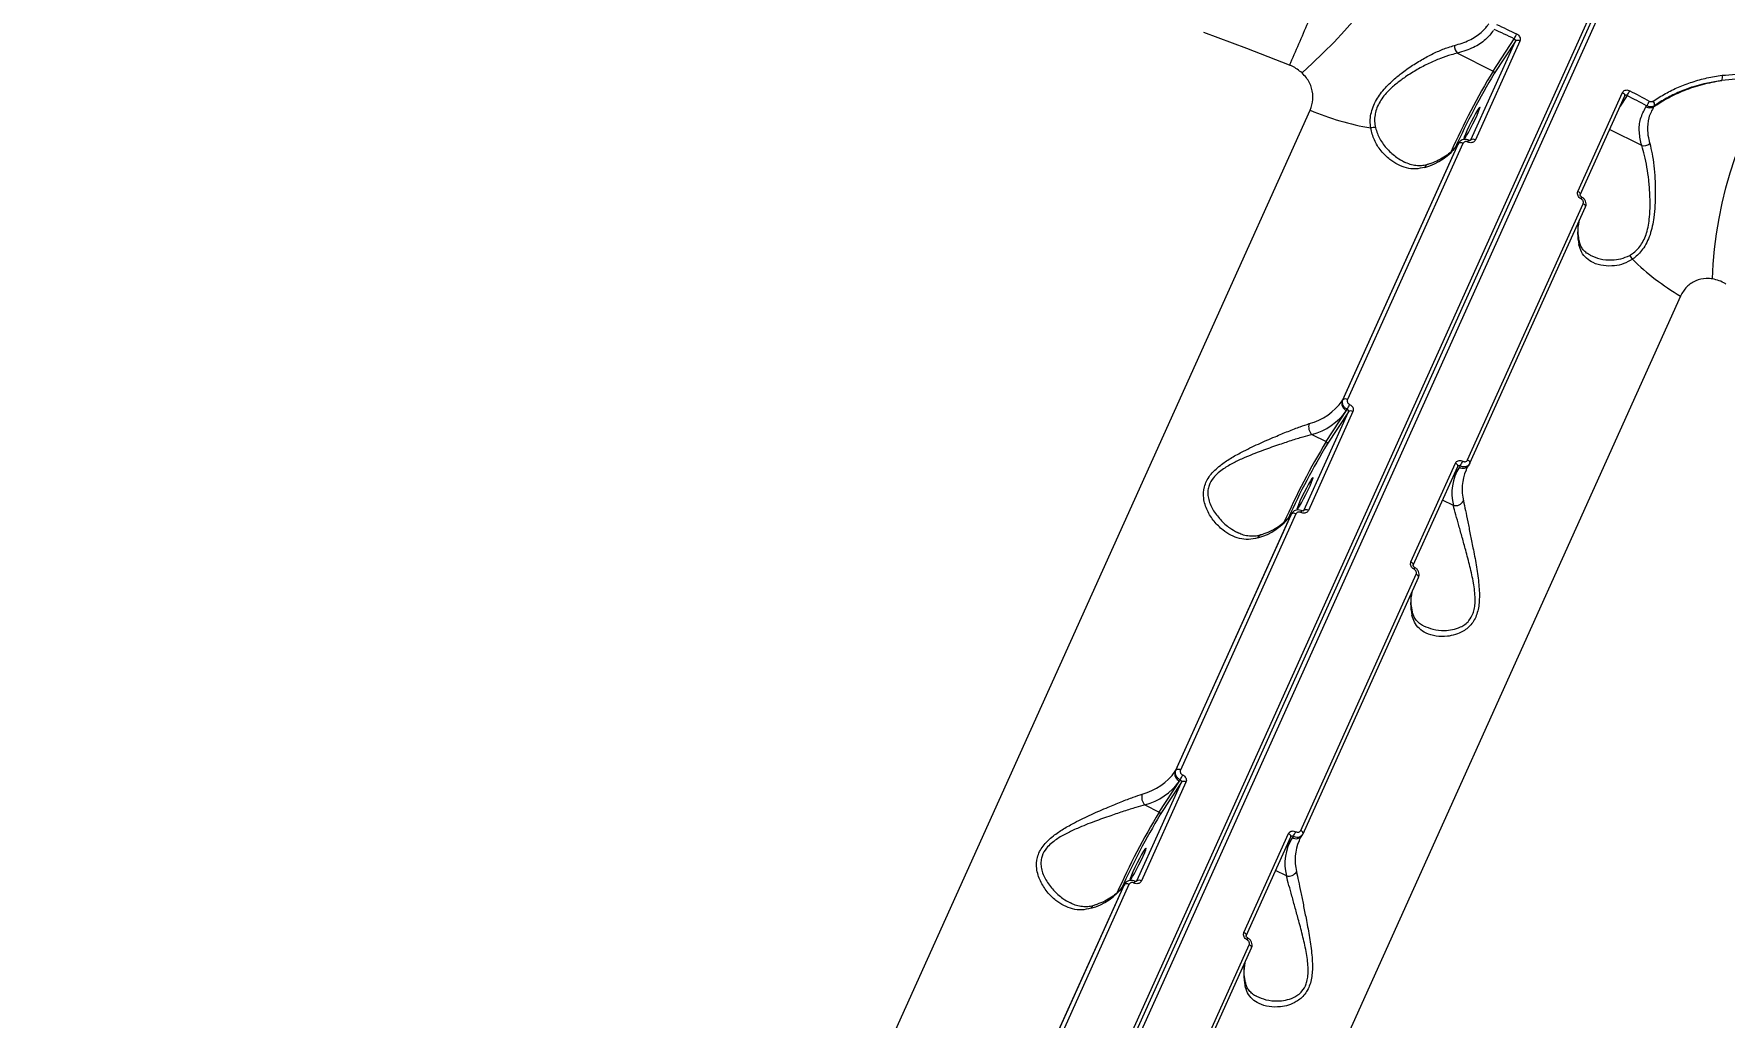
# Model space of a CAD drawing. Header units: millimetres. Extents: x -6523 to 7556, y -5559 to 6101.
# Drawn here: x -1837.7 to -1410.3, y 1573 to 1821.6 of the extents above; entities that cross this region are included whole.
import ezdxf

# ---------------------------------------------------------------- set-up
doc = ezdxf.new("R2010")
doc.units = ezdxf.units.MM
for name, color, linetype in [('DIKOM_ОБЪЕКТ', 7, 'Continuous'), ('DIKOM_РАЗМЕР_ЗОНА', 7, 'Continuous'), ('DIKOM_РАЗМЕР_ОБЪЕКТА', 7, 'Continuous')]:
    doc.layers.add(name, color=color, linetype=linetype)
doc.styles.add('style1', font='arial.ttf', dxfattribs={"width": 0.8})
doc.dimstyles.new('1-50', dxfattribs={"dimtxt": 300, "dimasz": 200, "dimexe": 100, "dimexo": 0, "dimgap": 100, "dimtad": 1, "dimtxsty": 'style1', "dimcen": 200, "dimclrd": 7, "dimclre": 7, "dimclrt": 7, "dimadec": 1, "dimazin": 2, "dimtfac": 1, "dimtmove": 0, "dimatfit": 2, "dimfxl": 0, "dimlwd": 25, "dimlwe": 18, "dimarcsym": 0})

# ---------------------------------------------------------------- blocks, each defined once
blk = doc.blocks.new('*D10')
at = {"layer": 'Defpoints', "color": 0, "transparency": 16777216}
for p in [(-1823.23, 4314.24), (3842.01, -3170.82), (6537.88, -3170.82)]:
    blk.add_point(p, dxfattribs=at)
at = {"layer": 'DIKOM_РАЗМЕР_ОБЪЕКТА', "color": 7, "lineweight": 18, "transparency": 16777216}
for p, q in [((-1823.23, 4314.24), (6637.88, 4314.24)), ((3842.01, -3170.82), (6637.88, -3170.82))]:
    blk.add_line(p, q, dxfattribs=at)
at = {"layer": 'DIKOM_РАЗМЕР_ОБЪЕКТА', "color": 7, "lineweight": 25, "transparency": 16777216}
blk.add_line((6537.88, 3914.24), (6537.88, -2770.82), dxfattribs=at)
at = {"layer": 'DIKOM_РАЗМЕР_ОБЪЕКТА', "color": 7, "transparency": 16777216}
for points in [[(6471.22, 3914.24), (6604.55, 3914.24), (6537.88, 4314.24)], [(6471.22, -2770.82), (6604.55, -2770.82), (6537.88, -3170.82)]]:
    blk.add_solid(points, dxfattribs=at)
at = {"layer": 'DIKOM_РАЗМЕР_ОБЪЕКТА', "color": 7, "transparency": 16777216, "insert": (6304.71, 207.11), "char_height": 300, "attachment_point": 5, "rotation": 90, "style": 'style1'}
blk.add_mtext('7500', dxfattribs=at)
blk = doc.blocks.new('*D13')
at = {"layer": 'Defpoints', "color": 0, "transparency": 16777216}
for p in [(-2358.18, 6101.03), (4341.71, -4605.15), (7455.88, -4605.15)]:
    blk.add_point(p, dxfattribs=at)
at = {"layer": 'DIKOM_РАЗМЕР_ЗОНА', "color": 7, "lineweight": 18, "transparency": 16777216}
for p, q in [((-2358.18, 6101.03), (7555.88, 6101.03)), ((4341.71, -4605.15), (7555.88, -4605.15))]:
    blk.add_line(p, q, dxfattribs=at)
at = {"layer": 'DIKOM_РАЗМЕР_ЗОНА', "color": 7, "lineweight": 25, "transparency": 16777216}
blk.add_line((7455.88, 5701.03), (7455.88, -4205.15), dxfattribs=at)
at = {"layer": 'DIKOM_РАЗМЕР_ЗОНА', "color": 7, "transparency": 16777216}
for points in [[(7389.22, 5701.03), (7522.55, 5701.03), (7455.88, 6101.03)], [(7389.22, -4205.15), (7522.55, -4205.15), (7455.88, -4605.15)]]:
    blk.add_solid(points, dxfattribs=at)
at = {"layer": 'DIKOM_РАЗМЕР_ЗОНА', "color": 7, "transparency": 16777216, "insert": (7222.71, 375.61), "char_height": 300, "attachment_point": 5, "rotation": 90, "style": 'style1'}
blk.add_mtext('10700', dxfattribs=at)

msp = doc.modelspace()

# ---------------------------------------------------------------- linework, layer by layer
at = {"layer": 'DIKOM_ОБЪЕКТ', "color": 7, "linetype": 'Continuous', "lineweight": 15}
for p, q in [((-1603.926, 1471.953), (-1433.659, 1849.744)), ((-1603.297, 1471.104), (-1433.03, 1848.896)), ((-1431.871, 1848.847), (-1602.139, 1471.056)), ((-1477.742, 1816.727), (-1468.734, 1812.207)), ((-1474.382, 1794.801), (-1463.125, 1819.778)), ((-1461.979, 1819.783), (-1473.237, 1794.805)), ((-1468.734, 1812.207), (-1463.41, 1820.369)), ((-1463.125, 1819.778), (-1468.464, 1811.593)), ((-1447.315, 1781.8), (-1436.058, 1806.778)), ((-1446.719, 1780.969), (-1435.462, 1805.947)), ((-1434.876, 1806.053), (-1436.617, 1803.383)), ((-1435.458, 1805.944), (-1435.448, 1805.956)), ((-1638.133, 1529.118), (-1515.005, 1802.314)), ((-1430.113, 1803.171), (-1429.942, 1803.432)), ((-1427.979, 1803.469), (-1428.136, 1803.228)), ((-1431.191, 1793.372), (-1439.296, 1797.439)), ((-1477.706, 1793.639), (-1506.904, 1728.852)), ((-1506.716, 1729.14), (-1477.518, 1793.927)), ((-1476.378, 1793.934), (-1505.576, 1729.147)), ((-1477.518, 1793.927), (-1477.706, 1793.639)), ((-1477.597, 1793.837), (-1477.706, 1793.639)), ((-1477.409, 1794.125), (-1477.597, 1793.837)), ((-1477.518, 1793.927), (-1477.399, 1794.119)), ((-1474.412, 1794.752), (-1474.382, 1794.801)), ((-1475.186, 1713.9), (-1445.987, 1778.687)), ((-1474.595, 1713.071), (-1445.396, 1777.858)), ((-1421.372, 1755.339), (-1544.499, 1482.143)), ((-1506.904, 1728.852), (-1506.716, 1729.14)), ((-1505.825, 1726.396), (-1505.625, 1726.701)), ((-1516.597, 1701.133), (-1505.34, 1726.111)), ((-1504.194, 1726.116), (-1515.452, 1701.138)), ((-1510.949, 1718.54), (-1505.825, 1726.396)), ((-1505.34, 1726.111), (-1510.679, 1717.926)), ((-1514.561, 1720.352), (-1510.949, 1718.54)), ((-1489.531, 1688.133), (-1478.273, 1713.111)), ((-1488.934, 1687.301), (-1477.677, 1712.279)), ((-1477.29, 1712.08), (-1478.832, 1709.716)), ((-1477.673, 1712.277), (-1477.663, 1712.288)), ((-1477.091, 1712.386), (-1477.29, 1712.08)), ((-1475.545, 1711.413), (-1475.602, 1711.288)), ((-1474.911, 1712.549), (-1474.723, 1712.837)), ((-1474.615, 1713.035), (-1474.733, 1712.843)), ((-1474.615, 1713.035), (-1474.595, 1713.071)), ((-1516.627, 1701.085), (-1516.597, 1701.133)), ((-1478.803, 1702.412), (-1481.512, 1703.771)), ((-1519.921, 1699.971), (-1549.119, 1635.185)), ((-1548.932, 1635.473), (-1519.733, 1700.259)), ((-1518.593, 1700.266), (-1547.791, 1635.48)), ((-1519.733, 1700.259), (-1519.921, 1699.971)), ((-1519.812, 1700.169), (-1519.921, 1699.971)), ((-1519.624, 1700.458), (-1519.812, 1700.169)), ((-1519.733, 1700.259), (-1519.614, 1700.451)), ((-1517.401, 1620.233), (-1488.202, 1685.02)), ((-1516.81, 1619.404), (-1487.611, 1684.191)), ((-1553.164, 1624.873), (-1548.04, 1632.729)), ((-1549.119, 1635.185), (-1548.932, 1635.473)), ((-1548.04, 1632.729), (-1547.841, 1633.034)), ((-1558.812, 1607.466), (-1547.555, 1632.444)), ((-1546.41, 1632.448), (-1557.667, 1607.471)), ((-1547.555, 1632.444), (-1552.894, 1624.259)), ((-1556.776, 1626.685), (-1553.164, 1624.873)), ((-1531.746, 1594.466), (-1520.488, 1619.444)), ((-1531.149, 1593.634), (-1519.892, 1618.612)), ((-1519.505, 1618.413), (-1521.047, 1616.049)), ((-1519.888, 1618.609), (-1519.879, 1618.621)), ((-1519.306, 1618.718), (-1519.505, 1618.413)), ((-1517.76, 1617.746), (-1517.817, 1617.621)), ((-1517.126, 1618.882), (-1516.938, 1619.17)), ((-1516.83, 1619.368), (-1516.948, 1619.176)), ((-1516.83, 1619.368), (-1516.81, 1619.404)), ((-1558.842, 1607.418), (-1558.812, 1607.466)), ((-1521.018, 1608.745), (-1523.727, 1610.104)), ((-1562.136, 1606.304), (-1591.335, 1541.518)), ((-1591.147, 1541.806), (-1561.948, 1606.592)), ((-1560.808, 1606.599), (-1590.007, 1541.812)), ((-1561.948, 1606.592), (-1562.136, 1606.304)), ((-1562.027, 1606.502), (-1562.136, 1606.304)), ((-1561.839, 1606.79), (-1562.027, 1606.502)), ((-1561.948, 1606.592), (-1561.829, 1606.784)), ((-1559.616, 1526.566), (-1530.417, 1591.352)), ((-1559.025, 1525.737), (-1529.826, 1590.523))]:
    msp.add_line(p, q, dxfattribs=at)
at = {"layer": 'DIKOM_ОБЪЕКТ', "color": 7, "linetype": 'Continuous', "lineweight": 15, "flags": 128}
for points in [[(-1517.061, 1811.753), (-1514.388, 1814.189), (-1511.685, 1816.798), (-1508.977, 1819.555), (-1506.292, 1822.432), (-1503.655, 1825.4), (-1501.093, 1828.432), (-1498.631, 1831.496), (-1496.294, 1834.562), (-1494.104, 1837.601), (-1492.084, 1840.581), (-1490.252, 1843.475), (-1488.628, 1846.252), (-1487.227, 1848.886), (-1486.063, 1851.351), (-1485.147, 1853.622)], [(-1520.206, 1813.722), (-1531.019, 1817.952), (-1541.871, 1822)], [(-1463.41, 1820.369), (-1464.044, 1820.671), (-1464.678, 1820.972), (-1465.312, 1821.273), (-1465.947, 1821.573), (-1466.581, 1821.873), (-1467.216, 1822.173), (-1467.852, 1822.471), (-1468.487, 1822.77)], [(-1467.897, 1824.009), (-1467.26, 1823.71), (-1466.623, 1823.411), (-1465.987, 1823.111), (-1465.35, 1822.81), (-1464.714, 1822.509), (-1464.079, 1822.207), (-1463.443, 1821.905), (-1462.808, 1821.603)], [(-1413.256, 1759.675), (-1413.092, 1763.369), (-1412.765, 1767.17), (-1412.278, 1771.041), (-1411.636, 1774.943), (-1410.845, 1778.838), (-1409.913, 1782.687), (-1408.849, 1786.452), (-1407.664, 1790.097), (-1406.369, 1793.584), (-1404.978, 1796.881), (-1403.503, 1799.953), (-1401.96, 1802.771), (-1400.364, 1805.308), (-1398.73, 1807.537), (-1397.075, 1809.437)], [(-1435.462, 1805.947), (-1435.444, 1806.002), (-1435.44, 1806.106), (-1435.471, 1806.22), (-1435.534, 1806.339), (-1435.629, 1806.459), (-1435.751, 1806.575), (-1435.896, 1806.682), (-1436.058, 1806.778)], [(-1429.942, 1803.432), (-1430.558, 1803.761), (-1431.173, 1804.09), (-1431.789, 1804.418), (-1432.406, 1804.746), (-1433.023, 1805.074), (-1433.64, 1805.401), (-1434.258, 1805.727), (-1434.876, 1806.053)], [(-1434.205, 1807.253), (-1433.586, 1806.926), (-1432.967, 1806.599), (-1432.348, 1806.271), (-1431.73, 1805.943), (-1431.112, 1805.614), (-1430.494, 1805.285), (-1429.877, 1804.955), (-1429.26, 1804.625)], [(-1475.374, 1797.14), (-1475.768, 1796.23), (-1476.027, 1795.553), (-1476.128, 1795.163), (-1476.065, 1795.093), (-1475.842, 1795.348), (-1475.477, 1795.907), (-1475, 1796.725), (-1474.45, 1797.736), (-1473.871, 1798.858), (-1473.309, 1800), (-1472.811, 1801.069), (-1472.417, 1801.979), (-1472.159, 1802.656), (-1472.057, 1803.045), (-1472.12, 1803.116), (-1472.343, 1802.861), (-1472.708, 1802.302), (-1473.185, 1801.483), (-1473.736, 1800.472), (-1474.315, 1799.351), (-1474.876, 1798.209), (-1475.374, 1797.14)], [(-1446.719, 1780.969), (-1446.701, 1781.024), (-1446.697, 1781.128), (-1446.728, 1781.242), (-1446.792, 1781.361), (-1446.886, 1781.481), (-1447.008, 1781.597), (-1447.153, 1781.704), (-1447.315, 1781.8)], [(-1445.396, 1777.858), (-1445.378, 1777.913), (-1445.374, 1778.017), (-1445.404, 1778.13), (-1445.467, 1778.248), (-1445.561, 1778.368), (-1445.682, 1778.483), (-1445.826, 1778.591), (-1445.987, 1778.687)], [(-1474.595, 1713.071), (-1474.577, 1713.126), (-1474.573, 1713.23), (-1474.603, 1713.344), (-1474.666, 1713.462), (-1474.76, 1713.581), (-1474.881, 1713.697), (-1475.025, 1713.804), (-1475.186, 1713.9)], [(-1477.677, 1712.279), (-1477.659, 1712.334), (-1477.655, 1712.439), (-1477.686, 1712.553), (-1477.749, 1712.672), (-1477.844, 1712.791), (-1477.966, 1712.907), (-1478.111, 1713.015), (-1478.273, 1713.111)], [(-1517.589, 1703.473), (-1517.983, 1702.563), (-1518.242, 1701.885), (-1518.343, 1701.496), (-1518.28, 1701.426), (-1518.057, 1701.681), (-1517.692, 1702.24), (-1517.216, 1703.058), (-1516.665, 1704.069), (-1516.086, 1705.191), (-1515.524, 1706.332), (-1515.026, 1707.402), (-1514.632, 1708.312), (-1514.374, 1708.989), (-1514.272, 1709.378), (-1514.336, 1709.448), (-1514.559, 1709.194), (-1514.923, 1708.634), (-1515.4, 1707.816), (-1515.951, 1706.805), (-1516.53, 1705.684), (-1517.091, 1704.542), (-1517.589, 1703.473)], [(-1488.934, 1687.301), (-1488.916, 1687.357), (-1488.913, 1687.461), (-1488.943, 1687.575), (-1489.007, 1687.694), (-1489.101, 1687.813), (-1489.223, 1687.929), (-1489.368, 1688.037), (-1489.531, 1688.133)], [(-1487.611, 1684.191), (-1487.593, 1684.245), (-1487.589, 1684.349), (-1487.619, 1684.463), (-1487.683, 1684.581), (-1487.776, 1684.7), (-1487.897, 1684.816), (-1488.041, 1684.924), (-1488.202, 1685.02)], [(-1516.81, 1619.404), (-1516.792, 1619.459), (-1516.788, 1619.563), (-1516.818, 1619.676), (-1516.881, 1619.795), (-1516.975, 1619.914), (-1517.096, 1620.029), (-1517.24, 1620.137), (-1517.401, 1620.233)], [(-1559.804, 1609.805), (-1560.199, 1608.895), (-1560.457, 1608.218), (-1560.559, 1607.829), (-1560.495, 1607.759), (-1560.272, 1608.014), (-1559.908, 1608.573), (-1559.431, 1609.391), (-1558.88, 1610.402), (-1558.301, 1611.524), (-1557.739, 1612.665), (-1557.241, 1613.734), (-1556.847, 1614.644), (-1556.589, 1615.322), (-1556.487, 1615.711), (-1556.551, 1615.781), (-1556.774, 1615.526), (-1557.138, 1614.967), (-1557.615, 1614.149), (-1558.166, 1613.138), (-1558.745, 1612.016), (-1559.307, 1610.874), (-1559.804, 1609.805)], [(-1519.892, 1618.612), (-1519.874, 1618.667), (-1519.87, 1618.772), (-1519.901, 1618.886), (-1519.965, 1619.005), (-1520.059, 1619.124), (-1520.181, 1619.24), (-1520.326, 1619.348), (-1520.488, 1619.444)], [(-1531.149, 1593.634), (-1531.131, 1593.689), (-1531.128, 1593.794), (-1531.158, 1593.908), (-1531.222, 1594.027), (-1531.316, 1594.146), (-1531.438, 1594.262), (-1531.583, 1594.37), (-1531.746, 1594.466)], [(-1529.826, 1590.523), (-1529.808, 1590.578), (-1529.805, 1590.682), (-1529.835, 1590.796), (-1529.898, 1590.914), (-1529.991, 1591.033), (-1530.112, 1591.149), (-1530.256, 1591.256), (-1530.417, 1591.352)]]:
    msp.add_lwpolyline(points, dxfattribs=at)
at = {"layer": 'DIKOM_ОБЪЕКТ', "color": 7, "linetype": 'Continuous', "lineweight": 15}
for centre, radius, start, end in [((-1929.562, 1997.743), 448.816, 335.7943, 337.28949), ((-1481.849, 1830.134), 20.865, 332.09458, 335.86547), ((-1475.916, 1818.585), 2.606, 177.8151, 225.4975), ((-1462.549, 1818.984), 0.981, 54.50667, 125.9346), ((-1317.029, 1720.056), 177.5, 148.72403, 156.18297), ((-1468.927, 1811.756), 0.491, 340.62202, 66.849), ((-1315.747, 1719.352), 178.412, 148.86783, 155.63831), ((-1412.379, 1810.586), 1.633, 333.67783, 20.08032), ((-1441.021, 1810.274), 7.456, 325.51637, 336.093), ((-1435.405, 1807.346), 6.72, 324.37629, 336.11731), ((-1429.084, 1803.801), 1.154, 343.24782, 46.05318), ((-1487.5, 1867.851), 71.075, 247.23282, 260.1217), ((-1429.173, 1804.888), 1.957, 241.32403, 302.00624), ((-1498.976, 1794.921), 2.997, 81.02737, 103.85719), ((-1473.806, 1794.006), 0.981, 54.50457, 125.93669), ((-1489.919, 1802.401), 15.032, 285.01023, 324.34271), ((-1476.943, 1793.136), 0.978, 54.68424, 126.0227), ((-1477.094, 1795.336), 2.237, 331.91506, 344.33272), ((-1430.73, 1795.789), 2.461, 259.18035, 310.2386), ((-1484.85, 1787.407), 1.269, 109.17528, 157.99172), ((-1447.223, 1780.413), 0.853, 325.77899, 359.05404), ((-1434.321, 1771.269), 13.06, 167.08635, 193.02318), ((-1448.281, 1768.903), 1.364, 334.94049, 11.25591), ((-1436.167, 1763.559), 2.841, 22.40522, 46.72996), ((-1389.547, 1809.577), 62.885, 225.60714, 239.59752), ((-1519.118, 1737.615), 15.032, 285.01099, 324.34196), ((-1505.052, 1728.201), 1.963, 160.63007, 246.8389), ((-1506.142, 1728.349), 0.978, 54.69192, 126.00304), ((-1524.028, 1736.449), 20.825, 332.09095, 335.8691), ((-1512.911, 1722.203), 2.48, 158.91483, 228.28793), ((-1518.648, 1735.596), 15.783, 285.00948, 324.34334), ((-1504.764, 1725.316), 0.981, 54.52654, 125.92662), ((-1359.223, 1626.379), 177.523, 148.72464, 156.18263), ((-1511.142, 1718.089), 0.491, 340.63449, 66.82833), ((-1357.933, 1625.669), 178.446, 148.86832, 155.63752), ((-1466.652, 1705.464), 12.528, 148.11698, 194.09623), ((-1476.361, 1713.636), 1.812, 239.14988, 323.13406), ((-1483.245, 1716.612), 7.466, 325.52123, 336.0838), ((-1464.115, 1706.435), 12.47, 157.10061, 193.43017), ((-1519.319, 1701.672), 2.247, 331.95023, 344.31065), ((-1516.021, 1700.339), 0.981, 54.50605, 125.93521), ((-1478.249, 1704.623), 2.279, 255.93102, 331.59811), ((-1532.134, 1708.734), 15.031, 285.00998, 324.34297), ((-1519.158, 1699.468), 0.978, 54.68613, 126.02077), ((-1527.065, 1693.739), 1.269, 109.18225, 157.98476), ((-1489.442, 1686.747), 0.857, 325.8469, 358.98125), ((-1476.538, 1677.601), 13.058, 167.08432, 193.02521), ((-1490.496, 1675.236), 1.365, 334.95207, 11.2523), ((-1561.334, 1643.948), 15.033, 285.01185, 324.3411), ((-1560.864, 1641.93), 15.784, 285.01094, 324.34151), ((-1547.268, 1634.534), 1.963, 160.62936, 246.84195), ((-1548.357, 1634.682), 0.978, 54.69432, 126.0006), ((-1566.198, 1642.759), 20.774, 332.0863, 335.87375), ((-1546.979, 1631.649), 0.982, 54.5347, 125.90654), ((-1555.126, 1628.536), 2.48, 158.91483, 228.28793), ((-1401.452, 1532.719), 177.508, 148.72444, 156.18309), ((-1400.175, 1532.016), 178.415, 148.86774, 155.6381), ((-1553.358, 1624.421), 0.491, 340.65089, 66.82125), ((-1525.454, 1622.942), 7.459, 325.51668, 336.08834), ((-1508.867, 1611.796), 12.528, 148.11694, 194.09558), ((-1518.576, 1619.969), 1.812, 239.15215, 323.13179), ((-1506.331, 1612.768), 12.469, 157.09956, 193.43211), ((-1561.528, 1608.003), 2.241, 331.92588, 344.3219), ((-1558.236, 1606.671), 0.981, 54.52654, 125.92662), ((-1520.464, 1610.956), 2.28, 255.934, 331.59415), ((-1574.35, 1615.067), 15.032, 285.01076, 324.3418), ((-1561.373, 1605.801), 0.978, 54.68483, 126.02211), ((-1569.28, 1600.072), 1.269, 109.17911, 157.98789), ((-1531.658, 1593.079), 0.857, 325.86857, 358.97291), ((-1518.753, 1583.934), 13.058, 167.08432, 193.02521), ((-1532.711, 1581.569), 1.364, 334.94049, 11.25591)]:
    msp.add_arc(centre, radius, start, end, dxfattribs=at)
for points, knots in [([(-1159.192, 1542.089), (-1159.178, 1542.85), (-1159.124, 1545.725), (-1159.335, 1550.809), (-1159.826, 1557.335), (-1160.633, 1563.948), (-1161.73, 1570.637), (-1163.122, 1577.398), (-1164.808, 1584.226), (-1166.786, 1591.116), (-1169.054, 1598.061), (-1171.612, 1605.057), (-1174.456, 1612.099), (-1177.585, 1619.181), (-1180.997, 1626.298), (-1184.688, 1633.444), (-1188.656, 1640.614), (-1192.898, 1647.802), (-1197.411, 1655.004), (-1202.19, 1662.214), (-1207.233, 1669.425), (-1212.536, 1676.634), (-1218.095, 1683.834), (-1223.904, 1691.021), (-1229.961, 1698.188), (-1236.26, 1705.33), (-1242.797, 1712.443), (-1249.567, 1719.52), (-1256.563, 1726.557), (-1263.783, 1733.548), (-1271.219, 1740.488), (-1278.867, 1747.372), (-1286.72, 1754.194), (-1294.772, 1760.95), (-1303.018, 1767.634), (-1311.452, 1774.242), (-1320.066, 1780.769), (-1328.855, 1787.208), (-1337.812, 1793.557), (-1346.93, 1799.81), (-1356.203, 1805.962), (-1365.623, 1812.009), (-1375.182, 1817.947), (-1384.876, 1823.77), (-1394.695, 1829.474), (-1404.632, 1835.056), (-1414.681, 1840.509), (-1423.714, 1845.254), (-1429.419, 1848.145), (-1431.708, 1849.305)], [0, 0, 0, 0, 0.0078079, 0.0294962, 0.0511909, 0.0728917, 0.0945981, 0.1163096, 0.1380258, 0.1597458, 0.1814693, 0.2031957, 0.2249242, 0.2466547, 0.2683868, 0.2901196, 0.3118532, 0.3335875, 0.3553217, 0.3770561, 0.3987901, 0.4205239, 0.4422573, 0.4639903, 0.4857225, 0.5074545, 0.5291857, 0.5509165, 0.5726468, 0.5943763, 0.6161053, 0.6378337, 0.6595616, 0.681289, 0.7030159, 0.7247424, 0.7464684, 0.7681938, 0.7899191, 0.811644, 0.8333686, 0.8550927, 0.8768168, 0.8985405, 0.920264, 0.9419873, 0.9637105, 0.9854334, 1, 1, 1, 1]), ([(-1478.519, 1818.684), (-1477.228, 1819.088), (-1474.608, 1819.906), (-1471.995, 1821.666), (-1470.542, 1823.175), (-1470.006, 1823.954), (-1469.863, 1824.162)], [0, 0, 0, 0, 0.3414963, 0.6929986, 0.9180116, 1, 1, 1, 1]), ([(-1468.658, 1822.509), (-1469.277, 1821.718), (-1470.584, 1820.049), (-1473.614, 1818.05), (-1476.353, 1817.172), (-1477.742, 1816.727)], [0, 0, 0, 0, 0.3069729, 0.6484662, 1, 1, 1, 1]), ([(-1462.808, 1821.603), (-1462.71, 1821.549), (-1462.464, 1821.414), (-1462.146, 1821.091), (-1461.922, 1820.662), (-1461.846, 1820.199), (-1461.935, 1819.922), (-1461.979, 1819.783)], [0, 0, 0, 0, 0.1418315, 0.356715, 0.571325, 0.7857051, 1, 1, 1, 1]), ([(-1499.694, 1797.83), (-1499.752, 1798.392), (-1499.868, 1799.514), (-1499.691, 1801.315), (-1499.17, 1803.149), (-1498.077, 1805.439), (-1496.281, 1807.782), (-1493.955, 1810.042), (-1491.49, 1812.045), (-1488.721, 1813.967), (-1485.731, 1815.737), (-1482.826, 1817.182), (-1480.409, 1818.153), (-1479.041, 1818.538), (-1478.519, 1818.684)], [0, 0, 0, 0, 0.0610594, 0.1220473, 0.1836238, 0.2451927, 0.3548558, 0.4369254, 0.5190992, 0.6228189, 0.7265984, 0.831089, 0.9355788, 1, 1, 1, 1]), ([(-1477.742, 1816.727), (-1478.267, 1816.606), (-1479.645, 1816.288), (-1482.066, 1815.454), (-1484.966, 1814.192), (-1487.944, 1812.633), (-1490.69, 1810.926), (-1493.134, 1809.134), (-1495.419, 1807.106), (-1497.151, 1805.005), (-1498.159, 1802.97), (-1498.491, 1801.832), (-1498.693, 1800.664), (-1498.766, 1799.459), (-1498.594, 1798.407), (-1498.509, 1797.881)], [0, 0, 0, 0, 0.065391, 0.1716655, 0.2779454, 0.3832151, 0.4884181, 0.5706803, 0.6528083, 0.7604332, 0.8161601, 0.8718842, 0.8800447, 0.9399746, 1, 1, 1, 1]), ([(-1463.125, 1819.778), (-1463.11, 1819.825), (-1463.081, 1819.917), (-1463.108, 1820.068), (-1463.185, 1820.207), (-1463.293, 1820.31), (-1463.377, 1820.352), (-1463.41, 1820.369)], [0, 0, 0, 0, 0.2141026, 0.4281501, 0.6428061, 0.8579447, 1, 1, 1, 1]), ([(-1517.061, 1811.753), (-1517.863, 1812.381), (-1518.75, 1813.075), (-1519.892, 1813.593), (-1520.099, 1813.678), (-1520.206, 1813.722)], [0, 0, 0, 0, 0.8217435, 0.9078613, 1, 1, 1, 1]), ([(-1515.005, 1802.314), (-1514.704, 1803.221), (-1514.107, 1805.017), (-1514.482, 1807.904), (-1515.572, 1810.209), (-1516.669, 1811.347), (-1517.061, 1811.753)], [0, 0, 0, 0, 0.2885676, 0.57163, 0.8470396, 1, 1, 1, 1]), ([(-1428.283, 1804.632), (-1427.261, 1805.287), (-1425.216, 1806.595), (-1421.898, 1808.193), (-1418.393, 1809.516), (-1414.709, 1810.543), (-1412.134, 1810.946), (-1410.846, 1811.147)], [0, 0, 0, 0, 0.1976823, 0.3953832, 0.5930895, 0.7965446, 1, 1, 1, 1]), ([(-1428.136, 1803.228), (-1426.924, 1804.002), (-1424.489, 1805.557), (-1420.353, 1807.43), (-1415.844, 1808.963), (-1412.565, 1809.561), (-1410.916, 1809.862)], [0, 0, 0, 0, 0.23738745, 0.47716057, 0.73701086, 1, 1, 1, 1]), ([(-1410.916, 1809.862), (-1413.352, 1809.424), (-1417.042, 1808.759), (-1421.633, 1807), (-1424.948, 1805.414), (-1426.978, 1804.111), (-1427.979, 1803.469)], [0, 0, 0, 0, 0.3951701, 0.5986776, 0.8021822, 1, 1, 1, 1]), ([(-1397.075, 1809.437), (-1399.382, 1809.779), (-1404.051, 1810.471), (-1408.61, 1810.067), (-1410.916, 1809.862)], [0, 0, 0, 0, 0.4941543, 1, 1, 1, 1]), ([(-1410.846, 1811.147), (-1408.544, 1811.351), (-1403.885, 1811.763), (-1399.114, 1811.056), (-1396.701, 1810.699)], [0, 0, 0, 0, 0.4941752, 1, 1, 1, 1]), ([(-1436.058, 1806.778), (-1436.013, 1806.861), (-1435.899, 1807.07), (-1435.592, 1807.316), (-1435.158, 1807.456), (-1434.67, 1807.449), (-1434.36, 1807.318), (-1434.205, 1807.253)], [0, 0, 0, 0, 0.1406215, 0.3550888, 0.5698693, 0.7848865, 1, 1, 1, 1]), ([(-1434.876, 1806.053), (-1434.926, 1806.077), (-1435.026, 1806.124), (-1435.186, 1806.131), (-1435.327, 1806.087), (-1435.416, 1806.021), (-1435.446, 1805.969), (-1435.452, 1805.958)], [0, 0, 0, 0, 0.2352969, 0.4702486, 0.7047442, 0.9386265, 1, 1, 1, 1]), ([(-1429.26, 1804.625), (-1429.157, 1804.581), (-1428.952, 1804.492), (-1428.628, 1804.486), (-1428.408, 1804.553), (-1428.305, 1804.619), (-1428.283, 1804.632)], [0, 0, 0, 0, 0.3067212, 0.6132932, 0.9194762, 1, 1, 1, 1]), ([(-1431.191, 1793.372), (-1431.44, 1794.526), (-1431.952, 1796.903), (-1431.635, 1800.245), (-1430.625, 1802.186), (-1430.113, 1803.171)], [0, 0, 0, 0, 0.3175207, 0.6539204, 1, 1, 1, 1]), ([(-1427.979, 1803.469), (-1428.022, 1803.441), (-1428.229, 1803.309), (-1428.671, 1803.169), (-1429.321, 1803.174), (-1429.735, 1803.346), (-1429.942, 1803.432)], [0, 0, 0, 0, 0.0806544, 0.3870789, 0.6935596, 1, 1, 1, 1]), ([(-1428.136, 1803.228), (-1428.615, 1802.32), (-1429.588, 1800.476), (-1429.814, 1797.578), (-1429.523, 1795.337), (-1429.225, 1794.229), (-1429.14, 1793.911)], [0, 0, 0, 0, 0.33623672, 0.68224114, 0.9087897, 1, 1, 1, 1]), ([(-1486.026, 1787.882), (-1486.81, 1787.704), (-1488.378, 1787.348), (-1490.666, 1787.651), (-1492.849, 1788.478), (-1495.033, 1789.901), (-1497.109, 1791.968), (-1498.914, 1794.642), (-1499.44, 1796.792), (-1499.694, 1797.83)], [0, 0, 0, 0, 0.1316604, 0.2634892, 0.3951403, 0.526878, 0.6883007, 0.8495382, 1, 1, 1, 1]), ([(-1498.509, 1797.881), (-1498.186, 1796.914), (-1497.513, 1794.895), (-1495.506, 1792.399), (-1493.353, 1790.436), (-1491.799, 1789.579), (-1491.138, 1789.214)], [0, 0, 0, 0, 0.2480411, 0.5176829, 0.7947314, 1, 1, 1, 1]), ([(-1477.597, 1793.837), (-1477.754, 1793.609), (-1478.236, 1792.911), (-1479.245, 1791.839), (-1480.727, 1790.679), (-1482.466, 1789.681), (-1484.022, 1789.016), (-1485.001, 1788.693), (-1485.263, 1788.606)], [0, 0, 0, 0, 0.1026389, 0.314854, 0.5229323, 0.7263392, 0.9266206, 1, 1, 1, 1]), ([(-1474.946, 1794.719), (-1474.997, 1794.747), (-1475.274, 1794.902), (-1475.842, 1794.978), (-1476.554, 1794.86), (-1477.124, 1794.501), (-1477.473, 1794.111), (-1477.541, 1793.84), (-1477.557, 1793.778)], [0, 0, 0, 0, 0.0544777, 0.2965069, 0.5182145, 0.7311007, 0.9381353, 1, 1, 1, 1]), ([(-1475.121, 1794.283), (-1475.226, 1794.323), (-1475.438, 1794.403), (-1475.77, 1794.397), (-1476.064, 1794.296), (-1476.271, 1794.128), (-1476.347, 1793.989), (-1476.378, 1793.934)], [0, 0, 0, 0, 0.2151288, 0.4301654, 0.6449999, 0.859466, 1, 1, 1, 1]), ([(-1473.237, 1794.805), (-1473.282, 1794.722), (-1473.397, 1794.513), (-1473.707, 1794.261), (-1474.148, 1794.111), (-1474.645, 1794.103), (-1474.962, 1794.223), (-1475.121, 1794.283)], [0, 0, 0, 0, 0.1405876, 0.3550781, 0.569862, 0.7848594, 1, 1, 1, 1]), ([(-1474.421, 1794.749), (-1474.426, 1794.736), (-1474.435, 1794.714), (-1474.533, 1794.671), (-1474.669, 1794.658), (-1474.813, 1794.677), (-1474.904, 1794.719), (-1474.94, 1794.736)], [0, 0, 0, 0, 0.3020811, 0.521604, 0.7022207, 0.8804648, 1, 1, 1, 1]), ([(-1434.22, 1765.627), (-1434.078, 1765.713), (-1433.173, 1766.265), (-1431.918, 1767.386), (-1430.742, 1769.24), (-1430.228, 1770.452), (-1429.796, 1771.784), (-1429.451, 1773.247), (-1429.145, 1775.609), (-1429.03, 1778.276), (-1429.111, 1781.424), (-1429.377, 1784.698), (-1429.836, 1787.969), (-1430.425, 1790.945), (-1430.936, 1792.563), (-1431.191, 1793.372)], [0, 0, 0, 0, 0.0201028, 0.1287301, 0.1863602, 0.2439961, 0.2548541, 0.3176677, 0.3805784, 0.4675426, 0.5546262, 0.6653709, 0.7761642, 0.8880933, 1, 1, 1, 1]), ([(-1429.14, 1793.911), (-1428.932, 1793.083), (-1428.515, 1791.428), (-1428.089, 1788.353), (-1427.804, 1784.956), (-1427.709, 1781.541), (-1427.793, 1778.25), (-1428.045, 1775.444), (-1428.472, 1772.955), (-1429.046, 1770.806), (-1429.864, 1768.828), (-1431.157, 1766.695), (-1432.477, 1765.39), (-1433.398, 1764.742), (-1433.54, 1764.642)], [0, 0, 0, 0, 0.1101026, 0.2202174, 0.329289, 0.4383118, 0.5249632, 0.611516, 0.675343, 0.7390971, 0.8039982, 0.8688917, 0.9797308, 1, 1, 1, 1]), ([(-1485.261, 1788.628), (-1485.354, 1788.592), (-1485.889, 1788.384), (-1486.885, 1788.261), (-1488.288, 1788.266), (-1489.721, 1788.561), (-1490.672, 1788.995), (-1491.136, 1789.207)], [0, 0, 0, 0, 0.0452663, 0.2621189, 0.5030179, 0.7579917, 1, 1, 1, 1]), ([(-1446.518, 1779.933), (-1446.613, 1779.99), (-1446.853, 1780.134), (-1447.162, 1780.471), (-1447.379, 1780.912), (-1447.449, 1781.383), (-1447.36, 1781.661), (-1447.315, 1781.8)], [0, 0, 0, 0, 0.1418498, 0.3567379, 0.5713421, 0.7857251, 1, 1, 1, 1]), ([(-1446.369, 1780.402), (-1446.396, 1780.416), (-1446.471, 1780.454), (-1446.58, 1780.553), (-1446.674, 1780.68), (-1446.724, 1780.804), (-1446.737, 1780.911), (-1446.725, 1780.959), (-1446.717, 1780.972), (-1446.714, 1780.976)], [0, 0, 0, 0, 0.0810176, 0.227023, 0.3736584, 0.5248419, 0.6833297, 0.9027315, 1, 1, 1, 1]), ([(-1445.987, 1778.687), (-1445.957, 1778.78), (-1445.898, 1778.965), (-1445.944, 1779.28), (-1446.089, 1779.574), (-1446.295, 1779.799), (-1446.454, 1779.895), (-1446.518, 1779.933)], [0, 0, 0, 0, 0.21419676, 0.42861686, 0.64315579, 0.85810988, 1, 1, 1, 1]), ([(-1445.415, 1777.868), (-1445.384, 1777.922), (-1445.246, 1778.166), (-1445.211, 1778.692), (-1445.358, 1779.359), (-1445.747, 1779.985), (-1446.159, 1780.257), (-1446.369, 1780.395)], [0, 0, 0, 0, 0.0638944, 0.2869428, 0.5143014, 0.7526177, 1, 1, 1, 1]), ([(-1446.944, 1769.176), (-1447.007, 1769.505), (-1447.194, 1770.472), (-1447.285, 1771.995), (-1447.207, 1773.438), (-1446.987, 1774.226), (-1446.913, 1774.492)], [0, 0, 0, 0, 0.1692925, 0.4982014, 0.8307691, 1, 1, 1, 1]), ([(-1433.54, 1764.642), (-1434.261, 1764.228), (-1435.729, 1763.386), (-1438.275, 1762.89), (-1440.944, 1762.921), (-1443.346, 1763.615), (-1445.193, 1764.824), (-1446.45, 1766.332), (-1446.857, 1767.695), (-1447.045, 1768.326)], [0, 0, 0, 0, 0.12609856, 0.25672774, 0.42433831, 0.59686322, 0.73529978, 0.87756792, 1, 1, 1, 1]), ([(-1444.156, 1765.646), (-1444.486, 1765.824), (-1445.2, 1766.208), (-1445.977, 1766.983), (-1446.545, 1767.914), (-1446.854, 1768.642), (-1446.924, 1769.126), (-1446.933, 1769.189)], [0, 0, 0, 0, 0.2336344, 0.5057767, 0.7470647, 0.9674794, 1, 1, 1, 1]), ([(-1444.194, 1765.653), (-1443.38, 1765.315), (-1441.711, 1764.622), (-1439.021, 1764.393), (-1436.439, 1764.623), (-1434.966, 1765.289), (-1434.22, 1765.627)], [0, 0, 0, 0, 0.2797927, 0.5734787, 0.7837521, 1, 1, 1, 1]), ([(-1413.256, 1759.675), (-1413.79, 1759.733), (-1415.287, 1759.896), (-1417.629, 1759.314), (-1419.958, 1757.783), (-1420.898, 1756.159), (-1421.372, 1755.339)], [0, 0, 0, 0, 0.1529631, 0.4283696, 0.7114323, 1, 1, 1, 1]), ([(-1409.906, 1758.385), (-1409.955, 1758.415), (-1410.498, 1758.744), (-1411.603, 1759.293), (-1412.698, 1759.546), (-1413.256, 1759.675)], [0, 0, 0, 0, 0.0468246, 0.5142751, 1, 1, 1, 1]), ([(-1505.625, 1726.701), (-1505.755, 1726.774), (-1506.08, 1726.956), (-1506.5, 1727.391), (-1506.796, 1727.966), (-1506.894, 1728.585), (-1506.776, 1728.955), (-1506.716, 1729.14)], [0, 0, 0, 0, 0.141704, 0.3563824, 0.5709533, 0.7854438, 1, 1, 1, 1]), ([(-1505.576, 1729.147), (-1505.606, 1729.055), (-1505.665, 1728.87), (-1505.614, 1728.562), (-1505.464, 1728.276), (-1505.252, 1728.061), (-1505.088, 1727.971), (-1505.023, 1727.935)], [0, 0, 0, 0, 0.2142246, 0.4285491, 0.6431683, 0.8580374, 1, 1, 1, 1]), ([(-1505.34, 1726.111), (-1505.325, 1726.157), (-1505.296, 1726.25), (-1505.323, 1726.401), (-1505.4, 1726.54), (-1505.508, 1726.643), (-1505.592, 1726.685), (-1505.625, 1726.701)], [0, 0, 0, 0, 0.2140957, 0.4281365, 0.6427512, 0.8578829, 1, 1, 1, 1]), ([(-1505.023, 1727.935), (-1504.925, 1727.882), (-1504.68, 1727.747), (-1504.361, 1727.424), (-1504.137, 1726.995), (-1504.061, 1726.532), (-1504.15, 1726.254), (-1504.194, 1726.116)], [0, 0, 0, 0, 0.1418351, 0.3567417, 0.571357, 0.7857425, 1, 1, 1, 1]), ([(-1528.241, 1694.215), (-1529.025, 1694.037), (-1530.593, 1693.681), (-1532.881, 1693.983), (-1535.065, 1694.811), (-1537.245, 1696.235), (-1539.34, 1698.296), (-1541.083, 1701.011), (-1542.072, 1704.006), (-1541.979, 1706.631), (-1541.243, 1708.563), (-1540.359, 1709.986), (-1539.161, 1711.317), (-1537.436, 1712.8), (-1535.157, 1714.336), (-1531.914, 1716.133), (-1528.103, 1717.973), (-1524.102, 1719.706), (-1520.542, 1721.165), (-1517.587, 1722.304), (-1515.969, 1722.846), (-1515.225, 1723.096)], [0, 0, 0, 0, 0.0554763, 0.111024, 0.1664975, 0.2220064, 0.290024, 0.3579635, 0.4226759, 0.4774079, 0.5052466, 0.5330943, 0.5627103, 0.5923752, 0.6404302, 0.688581, 0.760326, 0.8320612, 0.8910002, 0.9498677, 1, 1, 1, 1]), ([(-1514.561, 1720.352), (-1515.309, 1720.145), (-1516.93, 1719.698), (-1519.875, 1718.764), (-1523.404, 1717.586), (-1527.385, 1716.171), (-1531.154, 1714.689), (-1534.379, 1713.193), (-1536.615, 1711.917), (-1538.316, 1710.635), (-1539.676, 1709.272), (-1540.434, 1707.953), (-1540.806, 1706.645), (-1540.92, 1705.568), (-1540.704, 1703.655), (-1539.683, 1701.261), (-1537.738, 1698.727), (-1535.577, 1696.779), (-1534.038, 1695.928), (-1533.391, 1695.57)], [0, 0, 0, 0, 0.061497, 0.1332837, 0.2070237, 0.2942445, 0.3837605, 0.4410887, 0.499583, 0.5336085, 0.5685465, 0.6185561, 0.6318797, 0.6630816, 0.6953249, 0.7723578, 0.8544265, 0.9387489, 1, 1, 1, 1]), ([(-1478.273, 1713.111), (-1478.228, 1713.194), (-1478.114, 1713.403), (-1477.807, 1713.649), (-1477.373, 1713.789), (-1476.885, 1713.782), (-1476.575, 1713.651), (-1476.42, 1713.585)], [0, 0, 0, 0, 0.1406288, 0.35509, 0.5698568, 0.7848692, 1, 1, 1, 1]), ([(-1476.42, 1713.585), (-1476.317, 1713.542), (-1476.111, 1713.454), (-1475.786, 1713.449), (-1475.497, 1713.542), (-1475.292, 1713.706), (-1475.216, 1713.845), (-1475.186, 1713.9)], [0, 0, 0, 0, 0.215106, 0.4301626, 0.6449697, 0.8594824, 1, 1, 1, 1]), ([(-1477.091, 1712.386), (-1477.141, 1712.409), (-1477.241, 1712.456), (-1477.401, 1712.464), (-1477.542, 1712.419), (-1477.631, 1712.354), (-1477.661, 1712.301), (-1477.668, 1712.291)], [0, 0, 0, 0, 0.23522696, 0.47018353, 0.70468401, 0.93862523, 1, 1, 1, 1]), ([(-1474.733, 1712.843), (-1474.758, 1712.8), (-1474.879, 1712.591), (-1475.241, 1712.319), (-1475.815, 1712.125), (-1476.469, 1712.13), (-1476.884, 1712.3), (-1477.091, 1712.386)], [0, 0, 0, 0, 0.0615627, 0.296059, 0.5306872, 0.76535, 1, 1, 1, 1]), ([(-1475.518, 1711.38), (-1475.424, 1711.607), (-1475.258, 1712.013), (-1475.017, 1712.385), (-1474.911, 1712.549)], [0, 0, 0, 0, 0.5613097, 1, 1, 1, 1]), ([(-1517.162, 1701.052), (-1517.212, 1701.08), (-1517.489, 1701.235), (-1518.057, 1701.31), (-1518.769, 1701.192), (-1519.339, 1700.834), (-1519.688, 1700.444), (-1519.756, 1700.173), (-1519.772, 1700.111)], [0, 0, 0, 0, 0.0544949, 0.2964977, 0.5182255, 0.7310981, 0.9381347, 1, 1, 1, 1]), ([(-1515.452, 1701.138), (-1515.497, 1701.055), (-1515.612, 1700.845), (-1515.922, 1700.594), (-1516.363, 1700.443), (-1516.861, 1700.436), (-1517.177, 1700.556), (-1517.336, 1700.616)], [0, 0, 0, 0, 0.1405781, 0.3550715, 0.5698802, 0.7848805, 1, 1, 1, 1]), ([(-1516.636, 1701.082), (-1516.641, 1701.069), (-1516.65, 1701.047), (-1516.749, 1701.003), (-1516.884, 1700.991), (-1517.029, 1701.01), (-1517.119, 1701.052), (-1517.155, 1701.069)], [0, 0, 0, 0, 0.30209, 0.5215953, 0.7022192, 0.8804642, 1, 1, 1, 1]), ([(-1476.244, 1703.539), (-1476.082, 1702.764), (-1475.758, 1701.212), (-1475.172, 1698.3), (-1474.521, 1695.124), (-1473.79, 1691.478), (-1473.008, 1687.404), (-1472.36, 1683.01), (-1472.111, 1678.881), (-1472.516, 1675.778), (-1473.29, 1673.787), (-1474.105, 1672.47), (-1475.13, 1671.405), (-1476.536, 1670.411), (-1478.3, 1669.664), (-1480.67, 1669.205), (-1483.242, 1669.265), (-1485.643, 1669.984), (-1487.455, 1671.204), (-1488.684, 1672.71), (-1489.079, 1674.045), (-1489.26, 1674.658)], [0, 0, 0, 0, 0.0554768, 0.1110255, 0.1664984, 0.2220069, 0.2900243, 0.357964, 0.4226766, 0.4774081, 0.5052476, 0.5330947, 0.5627106, 0.5923762, 0.6404312, 0.6885825, 0.7603264, 0.8320623, 0.8910013, 0.9498668, 1, 1, 1, 1]), ([(-1486.388, 1671.987), (-1485.605, 1671.657), (-1483.97, 1670.968), (-1481.383, 1670.72), (-1478.988, 1670.946), (-1477.234, 1671.483), (-1475.838, 1672.297), (-1474.671, 1673.364), (-1473.954, 1674.619), (-1473.527, 1676.013), (-1473.317, 1677.236), (-1473.247, 1679.588), (-1473.672, 1682.894), (-1474.592, 1687.005), (-1475.607, 1690.844), (-1476.566, 1694.317), (-1477.404, 1697.33), (-1478.172, 1700.134), (-1478.591, 1701.646), (-1478.803, 1702.412)], [0, 0, 0, 0, 0.0822738, 0.1717284, 0.2290145, 0.2874691, 0.321469, 0.3563818, 0.4063571, 0.4196697, 0.4508503, 0.4830727, 0.5600508, 0.6420596, 0.7263242, 0.7943054, 0.8634709, 0.9307833, 1, 1, 1, 1]), ([(-1519.812, 1700.169), (-1519.969, 1699.942), (-1520.451, 1699.244), (-1521.46, 1698.171), (-1522.942, 1697.011), (-1524.681, 1696.014), (-1526.237, 1695.348), (-1527.216, 1695.025), (-1527.478, 1694.939)], [0, 0, 0, 0, 0.102639, 0.3148535, 0.5229335, 0.7263408, 0.9266224, 1, 1, 1, 1]), ([(-1517.336, 1700.616), (-1517.441, 1700.656), (-1517.653, 1700.735), (-1517.985, 1700.73), (-1518.279, 1700.629), (-1518.486, 1700.461), (-1518.562, 1700.322), (-1518.593, 1700.266)], [0, 0, 0, 0, 0.215127, 0.4301618, 0.6449946, 0.8594843, 1, 1, 1, 1]), ([(-1527.476, 1694.97), (-1527.647, 1694.908), (-1528.266, 1694.685), (-1529.352, 1694.573), (-1530.766, 1694.636), (-1532.13, 1694.958), (-1533.003, 1695.386), (-1533.387, 1695.574)], [0, 0, 0, 0, 0.0837002, 0.3024873, 0.5447753, 0.8003027, 1, 1, 1, 1]), ([(-1488.733, 1686.266), (-1488.828, 1686.323), (-1489.068, 1686.467), (-1489.377, 1686.803), (-1489.594, 1687.245), (-1489.664, 1687.715), (-1489.575, 1687.994), (-1489.531, 1688.133)], [0, 0, 0, 0, 0.14185192, 0.35672587, 0.57134393, 0.78572705, 1, 1, 1, 1]), ([(-1488.584, 1686.735), (-1488.611, 1686.749), (-1488.686, 1686.786), (-1488.795, 1686.886), (-1488.889, 1687.013), (-1488.939, 1687.137), (-1488.952, 1687.244), (-1488.94, 1687.292), (-1488.932, 1687.305), (-1488.93, 1687.308)], [0, 0, 0, 0, 0.0810173, 0.2270222, 0.3736571, 0.5248401, 0.6833273, 0.9027284, 1, 1, 1, 1]), ([(-1488.202, 1685.02), (-1488.172, 1685.112), (-1488.113, 1685.298), (-1488.159, 1685.612), (-1488.304, 1685.907), (-1488.51, 1686.132), (-1488.669, 1686.228), (-1488.733, 1686.266)], [0, 0, 0, 0, 0.2142239, 0.4286383, 0.643167, 0.8580849, 1, 1, 1, 1]), ([(-1487.63, 1684.2), (-1487.599, 1684.255), (-1487.461, 1684.499), (-1487.426, 1685.025), (-1487.573, 1685.691), (-1487.963, 1686.318), (-1488.374, 1686.59), (-1488.584, 1686.728)], [0, 0, 0, 0, 0.0639024, 0.2869361, 0.5142993, 0.7526125, 1, 1, 1, 1]), ([(-1489.159, 1675.509), (-1489.223, 1675.838), (-1489.409, 1676.805), (-1489.5, 1678.327), (-1489.422, 1679.771), (-1489.202, 1680.559), (-1489.128, 1680.825)], [0, 0, 0, 0, 0.1692983, 0.4982017, 0.8307691, 1, 1, 1, 1]), ([(-1486.388, 1671.986), (-1486.451, 1672.011), (-1486.943, 1672.207), (-1487.635, 1672.757), (-1488.405, 1673.601), (-1488.9, 1674.506), (-1489.074, 1675.213), (-1489.149, 1675.521)], [0, 0, 0, 0, 0.0399443, 0.3128933, 0.5896523, 0.8214716, 1, 1, 1, 1]), ([(-1547.841, 1633.034), (-1547.97, 1633.107), (-1548.295, 1633.289), (-1548.715, 1633.724), (-1549.011, 1634.299), (-1549.109, 1634.918), (-1548.991, 1635.288), (-1548.932, 1635.473)], [0, 0, 0, 0, 0.1417055, 0.3563997, 0.5709488, 0.7854415, 1, 1, 1, 1]), ([(-1547.791, 1635.48), (-1547.821, 1635.387), (-1547.88, 1635.202), (-1547.829, 1634.894), (-1547.68, 1634.609), (-1547.467, 1634.394), (-1547.303, 1634.304), (-1547.238, 1634.268)], [0, 0, 0, 0, 0.2142291, 0.4285556, 0.6431792, 0.858072, 1, 1, 1, 1]), ([(-1547.555, 1632.444), (-1547.54, 1632.49), (-1547.511, 1632.582), (-1547.538, 1632.734), (-1547.615, 1632.873), (-1547.724, 1632.976), (-1547.807, 1633.018), (-1547.841, 1633.034)], [0, 0, 0, 0, 0.2139906, 0.428043, 0.6427143, 0.8578682, 1, 1, 1, 1]), ([(-1547.238, 1634.268), (-1547.14, 1634.214), (-1546.895, 1634.08), (-1546.577, 1633.757), (-1546.352, 1633.327), (-1546.277, 1632.865), (-1546.365, 1632.587), (-1546.41, 1632.448)], [0, 0, 0, 0, 0.1418553, 0.3567436, 0.5713583, 0.7857431, 1, 1, 1, 1]), ([(-1570.456, 1600.548), (-1571.24, 1600.37), (-1572.808, 1600.013), (-1575.096, 1600.316), (-1577.28, 1601.143), (-1579.46, 1602.568), (-1581.555, 1604.629), (-1583.298, 1607.343), (-1584.287, 1610.339), (-1584.194, 1612.964), (-1583.458, 1614.896), (-1582.574, 1616.318), (-1581.376, 1617.649), (-1579.651, 1619.133), (-1577.372, 1620.668), (-1574.13, 1622.466), (-1570.318, 1624.306), (-1566.317, 1626.039), (-1562.757, 1627.498), (-1559.803, 1628.637), (-1558.184, 1629.179), (-1557.44, 1629.428)], [0, 0, 0, 0, 0.0554763, 0.111024, 0.1664975, 0.2220064, 0.290024, 0.3579635, 0.4226759, 0.4774068, 0.5052465, 0.5330942, 0.5627101, 0.592375, 0.6404301, 0.6885818, 0.7603268, 0.8320619, 0.8910002, 0.9498677, 1, 1, 1, 1]), ([(-1556.776, 1626.685), (-1557.524, 1626.478), (-1559.145, 1626.03), (-1562.09, 1625.097), (-1565.619, 1623.919), (-1569.6, 1622.503), (-1573.369, 1621.022), (-1576.594, 1619.525), (-1578.83, 1618.25), (-1580.531, 1616.968), (-1581.891, 1615.604), (-1582.649, 1614.286), (-1583.021, 1612.977), (-1583.135, 1611.901), (-1582.919, 1609.987), (-1581.898, 1607.594), (-1579.953, 1605.06), (-1577.792, 1603.112), (-1576.254, 1602.26), (-1575.606, 1601.902)], [0, 0, 0, 0, 0.0614977, 0.1332853, 0.2070243, 0.2942461, 0.3837621, 0.4410893, 0.4995845, 0.53361, 0.5685481, 0.6185571, 0.6318804, 0.6630824, 0.6953258, 0.7723586, 0.8544254, 0.9387489, 1, 1, 1, 1]), ([(-1520.488, 1619.444), (-1520.443, 1619.527), (-1520.329, 1619.735), (-1520.022, 1619.981), (-1519.588, 1620.122), (-1519.1, 1620.115), (-1518.79, 1619.984), (-1518.635, 1619.918)], [0, 0, 0, 0, 0.1406288, 0.3550899, 0.5698565, 0.7848928, 1, 1, 1, 1]), ([(-1518.635, 1619.918), (-1518.532, 1619.874), (-1518.326, 1619.787), (-1518.001, 1619.782), (-1517.712, 1619.875), (-1517.507, 1620.039), (-1517.431, 1620.178), (-1517.401, 1620.233)], [0, 0, 0, 0, 0.2151396, 0.4301946, 0.6449887, 0.8594835, 1, 1, 1, 1]), ([(-1519.306, 1618.718), (-1519.356, 1618.742), (-1519.457, 1618.789), (-1519.616, 1618.796), (-1519.757, 1618.752), (-1519.846, 1618.686), (-1519.876, 1618.634), (-1519.883, 1618.623)], [0, 0, 0, 0, 0.2352201, 0.4701697, 0.7046211, 0.9385901, 1, 1, 1, 1]), ([(-1516.948, 1619.176), (-1516.973, 1619.133), (-1517.094, 1618.924), (-1517.456, 1618.651), (-1518.031, 1618.458), (-1518.685, 1618.463), (-1519.099, 1618.633), (-1519.306, 1618.718)], [0, 0, 0, 0, 0.061542, 0.29602876, 0.53067888, 0.7653458, 1, 1, 1, 1]), ([(-1517.733, 1617.713), (-1517.639, 1617.94), (-1517.473, 1618.345), (-1517.232, 1618.718), (-1517.126, 1618.882)], [0, 0, 0, 0, 0.5613113, 1, 1, 1, 1]), ([(-1559.377, 1607.385), (-1559.427, 1607.413), (-1559.704, 1607.568), (-1560.272, 1607.643), (-1560.984, 1607.525), (-1561.554, 1607.167), (-1561.904, 1606.777), (-1561.971, 1606.506), (-1561.987, 1606.443)], [0, 0, 0, 0, 0.0544946, 0.2964959, 0.5182223, 0.7310937, 0.9381004, 1, 1, 1, 1]), ([(-1559.551, 1606.948), (-1559.657, 1606.988), (-1559.868, 1607.068), (-1560.2, 1607.063), (-1560.494, 1606.962), (-1560.701, 1606.794), (-1560.778, 1606.654), (-1560.808, 1606.599)], [0, 0, 0, 0, 0.215127, 0.4301618, 0.6449946, 0.8594843, 1, 1, 1, 1]), ([(-1557.667, 1607.471), (-1557.712, 1607.388), (-1557.827, 1607.178), (-1558.137, 1606.927), (-1558.578, 1606.776), (-1559.076, 1606.769), (-1559.392, 1606.888), (-1559.551, 1606.948)], [0, 0, 0, 0, 0.1406208, 0.3551306, 0.5698731, 0.7848891, 1, 1, 1, 1]), ([(-1558.851, 1607.415), (-1558.857, 1607.402), (-1558.865, 1607.38), (-1558.964, 1607.336), (-1559.099, 1607.323), (-1559.244, 1607.343), (-1559.334, 1607.385), (-1559.37, 1607.402)], [0, 0, 0, 0, 0.302069, 0.5215645, 0.7021802, 0.8804695, 1, 1, 1, 1]), ([(-1518.459, 1609.872), (-1518.297, 1609.096), (-1517.974, 1607.544), (-1517.387, 1604.633), (-1516.736, 1601.457), (-1516.005, 1597.811), (-1515.223, 1593.737), (-1514.575, 1589.343), (-1514.326, 1585.213), (-1514.731, 1582.111), (-1515.506, 1580.119), (-1516.32, 1578.803), (-1517.345, 1577.738), (-1518.751, 1576.743), (-1520.515, 1575.997), (-1522.885, 1575.537), (-1525.457, 1575.598), (-1527.858, 1576.317), (-1529.671, 1577.537), (-1530.899, 1579.043), (-1531.294, 1580.377), (-1531.475, 1580.991)], [0, 0, 0, 0, 0.0554767, 0.1110255, 0.1664983, 0.2220069, 0.2900244, 0.3579642, 0.4226767, 0.4774082, 0.5052475, 0.5330956, 0.5627099, 0.5923762, 0.6404307, 0.6885825, 0.7603259, 0.8320618, 0.8910013, 0.9498668, 1, 1, 1, 1]), ([(-1528.603, 1578.32), (-1527.82, 1577.99), (-1526.185, 1577.301), (-1523.598, 1577.053), (-1521.203, 1577.279), (-1519.449, 1577.815), (-1518.053, 1578.63), (-1516.886, 1579.697), (-1516.169, 1580.952), (-1515.742, 1582.346), (-1515.532, 1583.568), (-1515.462, 1585.921), (-1515.887, 1589.227), (-1516.807, 1593.338), (-1517.822, 1597.177), (-1518.781, 1600.649), (-1519.619, 1603.663), (-1520.388, 1606.466), (-1520.806, 1607.979), (-1521.018, 1608.745)], [0, 0, 0, 0, 0.0822738, 0.1717278, 0.2290148, 0.2874683, 0.3214689, 0.3563811, 0.4063565, 0.4196683, 0.4508498, 0.4830722, 0.5600504, 0.6420593, 0.726324, 0.794305, 0.8634708, 0.9307833, 1, 1, 1, 1]), ([(-1562.027, 1606.502), (-1562.184, 1606.275), (-1562.666, 1605.577), (-1563.676, 1604.504), (-1565.157, 1603.344), (-1566.896, 1602.346), (-1568.452, 1601.681), (-1569.431, 1601.358), (-1569.693, 1601.272)], [0, 0, 0, 0, 0.102633, 0.3148542, 0.5229269, 0.7263412, 0.9266173, 1, 1, 1, 1]), ([(-1569.691, 1601.302), (-1569.862, 1601.241), (-1570.481, 1601.018), (-1571.567, 1600.906), (-1572.981, 1600.969), (-1574.345, 1601.291), (-1575.219, 1601.719), (-1575.602, 1601.907)], [0, 0, 0, 0, 0.0836974, 0.3024882, 0.5447739, 0.8003049, 1, 1, 1, 1]), ([(-1530.948, 1592.598), (-1531.043, 1592.656), (-1531.283, 1592.8), (-1531.592, 1593.136), (-1531.809, 1593.577), (-1531.88, 1594.048), (-1531.79, 1594.327), (-1531.746, 1594.466)], [0, 0, 0, 0, 0.14184947, 0.35673698, 0.57135134, 0.78573075, 1, 1, 1, 1]), ([(-1530.799, 1593.068), (-1530.826, 1593.081), (-1530.901, 1593.119), (-1531.01, 1593.219), (-1531.104, 1593.346), (-1531.154, 1593.47), (-1531.167, 1593.577), (-1531.155, 1593.625), (-1531.147, 1593.637), (-1531.145, 1593.641)], [0, 0, 0, 0, 0.0810141, 0.2270526, 0.3736817, 0.5248588, 0.6833397, 0.9027322, 1, 1, 1, 1]), ([(-1530.417, 1591.352), (-1530.388, 1591.445), (-1530.328, 1591.631), (-1530.375, 1591.945), (-1530.519, 1592.24), (-1530.725, 1592.464), (-1530.885, 1592.56), (-1530.948, 1592.598)], [0, 0, 0, 0, 0.21423074, 0.42865194, 0.64318742, 0.85811216, 1, 1, 1, 1]), ([(-1529.845, 1590.533), (-1529.814, 1590.587), (-1529.676, 1590.831), (-1529.641, 1591.358), (-1529.788, 1592.024), (-1530.178, 1592.651), (-1530.59, 1592.922), (-1530.799, 1593.061)], [0, 0, 0, 0, 0.0638934, 0.2869266, 0.5142848, 0.7525975, 1, 1, 1, 1]), ([(-1531.374, 1581.842), (-1531.438, 1582.17), (-1531.624, 1583.137), (-1531.715, 1584.66), (-1531.637, 1586.104), (-1531.417, 1586.892), (-1531.343, 1587.158)], [0, 0, 0, 0, 0.1692982, 0.4982014, 0.8307686, 1, 1, 1, 1]), ([(-1528.603, 1578.319), (-1528.666, 1578.344), (-1529.158, 1578.54), (-1529.85, 1579.09), (-1530.62, 1579.934), (-1531.115, 1580.839), (-1531.289, 1581.546), (-1531.364, 1581.854)], [0, 0, 0, 0, 0.0399421, 0.3128942, 0.5896507, 0.8214705, 1, 1, 1, 1])]:
    msp.add_open_spline(points, degree=3, knots=knots, dxfattribs=at)

# ---------------------------------------------------------------- dimensions: what is measured, and where the dimension line sits
at = {"layer": 'DIKOM_РАЗМЕР_ЗОНА'}
dim = msp.add_linear_dim(base=(7455.882, -4605.145), p1=(-2358.182, 6101.03), p2=(4341.706, -4605.145), angle=90, text='10700', dimstyle='1-50', override={"dimasz": 400, "dimgap": 80}, dxfattribs=at)
dim.commit()
dim.dimension.update_dxf_attribs({"geometry": '*D13', "text_midpoint": (7455.882, 375.606), "dimtype": 160})
at = {"layer": 'DIKOM_РАЗМЕР_ОБЪЕКТА'}
dim = msp.add_linear_dim(base=(6537.882, -3170.823), p1=(-1823.231, 4314.242), p2=(3842.008, -3170.823), angle=90, text='7500', dimstyle='1-50', override={"dimasz": 400, "dimgap": 80}, dxfattribs=at)
dim.commit()
dim.dimension.update_dxf_attribs({"geometry": '*D10', "text_midpoint": (6537.882, 207.106), "dimtype": 160})

doc.saveas('drawing.dxf')
